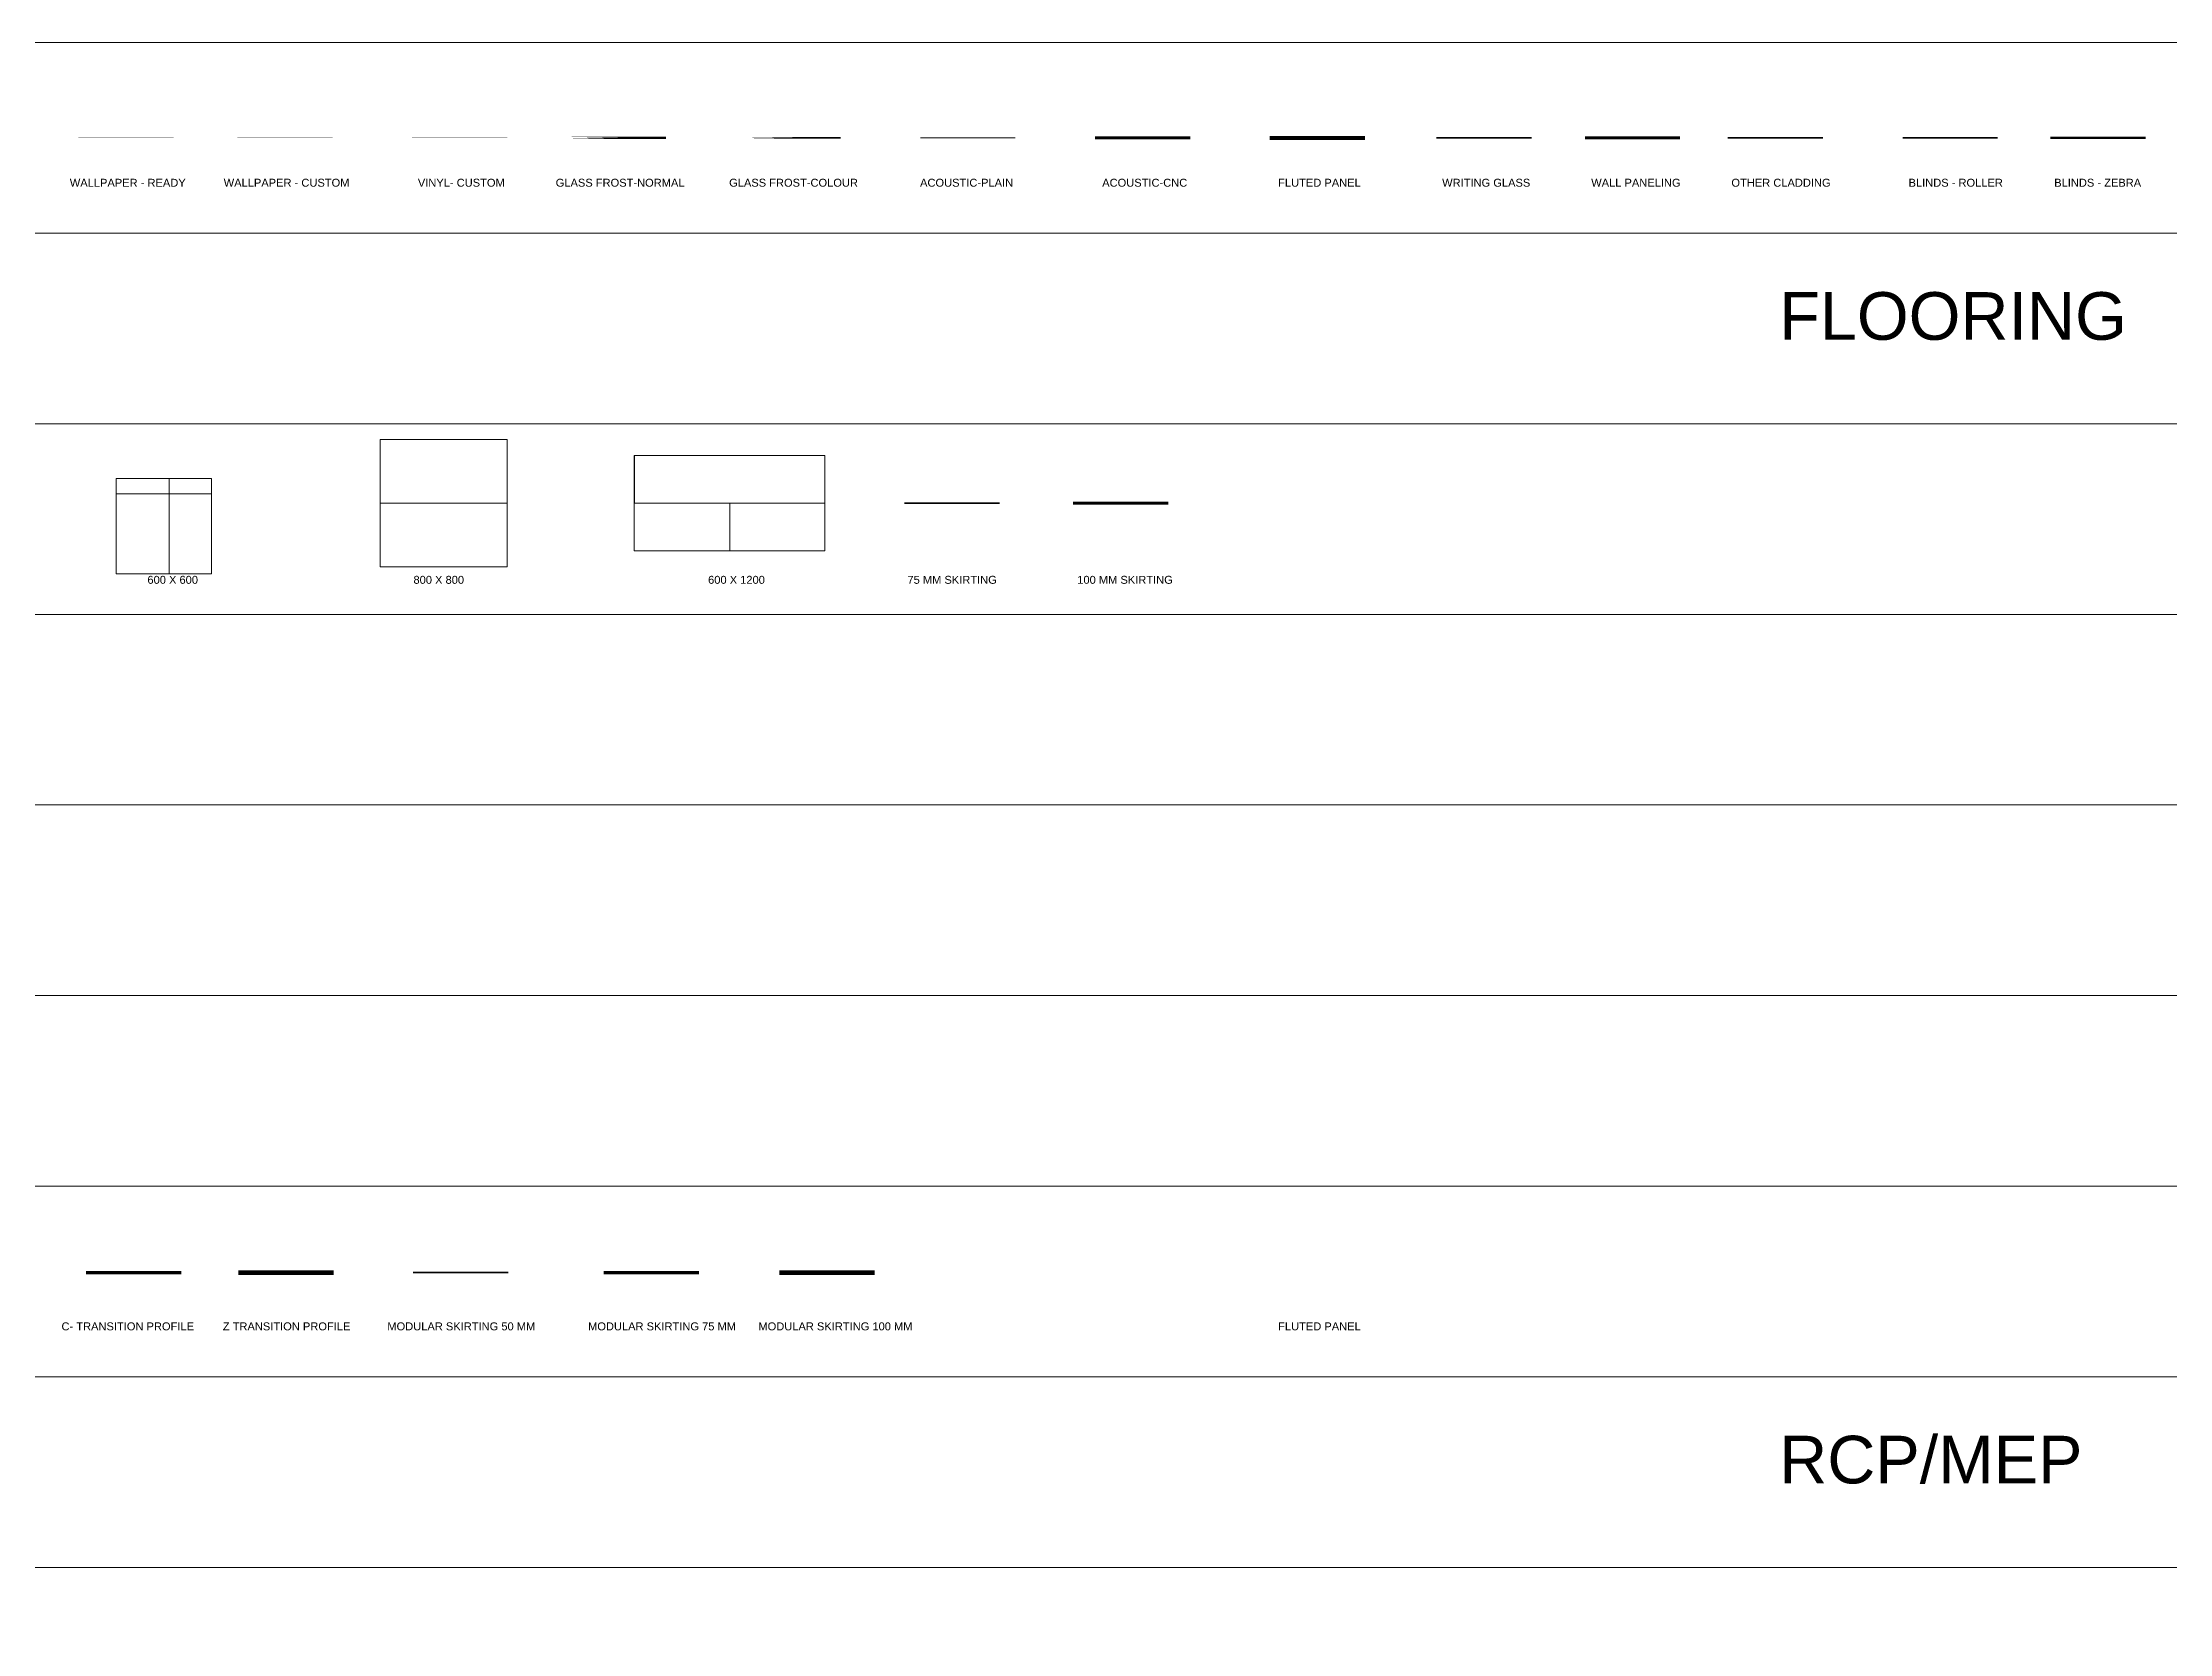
# Model space of a CAD drawing. Header units: millimetres. Extents: x -30 to 138967, y -30 to 77998.
# Drawn here: x 96365 to 109756, y 51582 to 61598 of the extents above; entities that cross this region are included whole.
import ezdxf

# ---------------------------------------------------------------- set-up
doc = ezdxf.new("R2010")
doc.units = ezdxf.units.MM
doc.header["$LTSCALE"] = 10
doc.header["$MEASUREMENT"] = 0
doc.layers.get('0').update_dxf_attribs({"lineweight": 13})
for name, color, linetype, lineweight, true_color in [('100 MM SKIRTING', 7, 'Continuous', 20, 0x421100), ('75 MM SKIRTING', 7, 'Continuous', 13, 0x615c4c), ('ACOUSTIC-CNC', 7, 'Continuous', 20, 0xad0057), ('ACOUSTIC-PLAIN', 7, 'Continuous', 5, 0xff8c66), ('BLIND ROLLER', 7, 'Continuous', 9, 0xb38600), ('BLIND- ZEBRA', 7, 'Continuous', 15, 0x33ffff), ('FLUTED PANEL', 7, 'Continuous', 25, 0xbbafa0), ('GLASS FROST -COLOUR', 7, 'Continuous', 13, 0x68d9bb), ('GLASS FROST-NORMAL', 7, 'Continuous', 13, 0x3dcfff), ('MODULAR SKIRTING 100 MM', 7, 'Continuous', 30, 0x302418), ('MODULAR SKIRTING 50 MM', 7, 'Continuous', 9, 0x7f5f3f), ('OTHER CLADDING', 7, 'Continuous', 13, 0xfa94ca), ('VINYL-CUSTOM', 7, 'Continuous', 5, 0xe8a3ff), ('WALL PANELING', 7, 'Continuous', 18, 0xad5700), ('WALLPAPER -READY', 7, 'Continuous', 5, 0xdbb8ff), ('WRITING GLASS', 7, 'Continuous', 9, 0xd1ff47), ('Z TRANSITION PROFILE', 7, 'Continuous', 30, 0x153e04)]:
    doc.layers.add(name, color=color, linetype=linetype, lineweight=lineweight, true_color=true_color)
doc.layers.add('C- TRANSITION PROFILE', color=92, linetype='Continuous', lineweight=20)
doc.layers.add('WALLPAER - CUSTOM', color=203, linetype='Continuous', lineweight=5)
doc.layers.add('FLOOR TILE - 600 X 1200', color=7, linetype='Continuous', true_color=0x00394c)
for name, color, linetype in [('FLOOR TILE - 600 X 600', 37, 'Continuous'), ('FLOOR TILE - 800 X 800', 15, 'Continuous'), ('TEXT', 7, 'Continuous')]:
    doc.layers.add(name, color=color, linetype=linetype)
doc.styles.add('2MM', font='arial.ttf')
doc.styles.get("Standard").update_dxf_attribs({"font": 'arial.ttf'})

msp = doc.modelspace()

# ---------------------------------------------------------------- hatches: boundary and pattern name
at = {"layer": 'FLOOR TILE - 600 X 1200', "lineweight": 5, "ltscale": 10}
h = msp.add_hatch(dxfattribs=at)
h.set_pattern_fill('AR-B816', color=256, scale=75)
h.set_pattern_definition([(0, (100091, 58698.24), (0, 600), []), (90, (100091, 58698.24), (-600, 600), [600, -600])])
h.paths.add_polyline_path([(101291, 58398.2), (101291, 58998.2), (100091, 58998.2), (100091, 58398.2)])
h.paths.add_polyline_path([(100338.9, 59073.9), (100783.1, 59073.9), (100783.1, 59177), (100338.9, 59177)], flags=9)
at = {"layer": 'FLOOR TILE - 600 X 600', "lineweight": 5, "ltscale": 10}
h = msp.add_hatch(dxfattribs=at)
h.set_pattern_fill('NET', color=256, scale=4800)
h.set_pattern_definition([(0, (97162.9, 58757.15), (0, 600), []), (90, (97162.9, 58757.15), (-600, 4e-14), [])])
h.paths.add_polyline_path([(96829.5, 58852.7), (96829.5, 58252.7), (97429.2, 58252.7), (97429.2, 58852.7)])
at = {"layer": 'FLOOR TILE - 800 X 800', "lineweight": 5, "ltscale": 10}
h = msp.add_hatch(dxfattribs=at)
h.set_pattern_fill('NET', color=256, scale=6400)
h.set_pattern_definition([(0, (98491, 58698.2), (0, 800), []), (90, (98491, 58698.2), (-800, 5e-14), [])])
h.paths.add_polyline_path([(98491, 59098.2), (98491, 58298.2), (99291, 58298.2), (99291, 59098.2)])

# ---------------------------------------------------------------- linework, layer by layer
at = {"lineweight": 5, "ltscale": 10}
for points in [[(93491, 60398.2), (123491, 60398.2), (123491, 61598.2), (93491, 61598.2)], [(93491, 59198.2), (123491, 59198.2), (123491, 60398.2), (93491, 60398.2)], [(93491, 57998.2), (123491, 57998.2), (123491, 59198.2), (93491, 59198.2)], [(93491, 56798.2), (123491, 56798.2), (123491, 57998.2), (93491, 57998.2)], [(93491, 55598.2), (123491, 55598.2), (123491, 56798.2), (93491, 56798.2)], [(93491, 54398.2), (123491, 54398.2), (123491, 55598.2), (93491, 55598.2)], [(93491, 53198.2), (123491, 53198.2), (123491, 54398.2), (93491, 54398.2)], [(93491, 51998.2), (123491, 51998.2), (123491, 53198.2), (93491, 53198.2)], [(93491, 50798.2), (123491, 50798.2), (123491, 51998.2), (93491, 51998.2)]]:
    msp.add_lwpolyline(points, close=True, dxfattribs=at)
at = {"layer": '100 MM SKIRTING', "lineweight": 5, "ltscale": 10, "const_width": 20}
msp.add_lwpolyline([(102852.8, 58698.2), (103452.8, 58698.2)], dxfattribs=at)
at = {"layer": '75 MM SKIRTING', "lineweight": 5, "ltscale": 10, "const_width": 12}
msp.add_lwpolyline([(101791, 58698.2), (102391, 58698.2)], dxfattribs=at)
at = {"layer": 'ACOUSTIC-CNC', "ltscale": 10, "const_width": 18}
msp.add_lwpolyline([(102991, 60998.2), (103591, 60998.2)], dxfattribs=at)
at = {"layer": 'ACOUSTIC-PLAIN', "lineweight": 5, "ltscale": 10, "const_width": 5}
msp.add_lwpolyline([(101891, 60998.2), (102491, 60998.2)], dxfattribs=at)
at = {"layer": 'BLIND ROLLER', "lineweight": 5, "ltscale": 10, "const_width": 10}
msp.add_lwpolyline([(108075.7, 60998.2), (108675.7, 60998.2)], dxfattribs=at)
at = {"layer": 'BLIND- ZEBRA', "lineweight": 5, "ltscale": 10, "const_width": 15}
msp.add_lwpolyline([(109005.7, 60998.2), (109605.7, 60998.2)], dxfattribs=at)
at = {"layer": 'C- TRANSITION PROFILE', "ltscale": 10, "const_width": 20}
msp.add_lwpolyline([(96639.7, 53854), (97239.7, 53854)], dxfattribs=at)
at = {"layer": 'FLOOR TILE - 600 X 1200', "lineweight": 5, "ltscale": 10}
msp.add_lwpolyline([(100091, 58398.2), (101291, 58398.2), (101291, 58998.2), (100091, 58998.2)], close=True, dxfattribs=at)
at = {"layer": 'FLOOR TILE - 600 X 600', "lineweight": 5, "ltscale": 10}
msp.add_lwpolyline([(96829.5, 58252.7), (97429.2, 58252.7), (97429.2, 58852.7), (96829.5, 58852.7)], close=True, dxfattribs=at)
at = {"layer": 'FLOOR TILE - 800 X 800', "lineweight": 5, "ltscale": 10}
msp.add_lwpolyline([(98491, 58298.2), (99291, 58298.2), (99291, 59098.2), (98491, 59098.2)], close=True, dxfattribs=at)
at = {"layer": 'FLUTED PANEL', "ltscale": 10, "const_width": 25}
msp.add_lwpolyline([(104091, 60998.2), (104691, 60998.2)], dxfattribs=at)
at = {"layer": 'GLASS FROST -COLOUR', "ltscale": 10, "const_width": 10}
msp.add_lwpolyline([(100791, 60998.2), (101391, 60998.2)], close=True, dxfattribs=at)
at = {"layer": 'GLASS FROST-NORMAL', "ltscale": 10, "const_width": 13}
msp.add_lwpolyline([(99691, 60998.2), (100291, 60998.2)], close=True, dxfattribs=at)
at = {"layer": 'MODULAR SKIRTING 100 MM', "ltscale": 10, "const_width": 30}
msp.add_lwpolyline([(101004, 53854), (101604, 53854)], dxfattribs=at)
at = {"layer": 'MODULAR SKIRTING 50 MM', "ltscale": 10}
for points, const_width in [([(98697.4, 53854), (99297.4, 53854)], 10), ([(99897.4, 53854), (100497.4, 53854)], 20)]:
    msp.add_lwpolyline(points, dxfattribs=dict(at, const_width=const_width))
at = {"layer": 'OTHER CLADDING', "lineweight": 5, "ltscale": 10, "const_width": 12}
msp.add_lwpolyline([(106975.7, 60998.2), (107575.7, 60998.2)], dxfattribs=at)
at = {"layer": 'VINYL-CUSTOM', "ltscale": 10, "const_width": 2}
msp.add_lwpolyline([(98691, 60998.2), (99291, 60998.2)], dxfattribs=at)
at = {"layer": 'WALL PANELING', "ltscale": 10, "const_width": 18}
msp.add_lwpolyline([(106075.7, 60998.2), (106675.7, 60998.2)], dxfattribs=at)
at = {"layer": 'WALLPAER - CUSTOM', "ltscale": 10, "const_width": 3}
msp.add_lwpolyline([(97591, 60998.2), (98191, 60998.2)], dxfattribs=at)
at = {"layer": 'WALLPAPER -READY', "ltscale": 10, "const_width": 3}
msp.add_lwpolyline([(96591, 60998.2), (97191, 60998.2)], dxfattribs=at)
at = {"layer": 'WRITING GLASS', "ltscale": 10, "const_width": 10}
msp.add_lwpolyline([(105141, 60998.2), (105741, 60998.2)], dxfattribs=at)
at = {"layer": 'Z TRANSITION PROFILE', "ltscale": 10, "const_width": 30}
msp.add_lwpolyline([(97597.4, 53854), (98197.4, 53854)], dxfattribs=at)

# ---------------------------------------------------------------- texts
at = {"lineweight": 5, "ltscale": 10, "insert": (97006.6, 59608.8), "char_height": 0.2, "attachment_point": 1}
msp.add_mtext('2499 SQ. FT.', dxfattribs=at)
at = {"layer": 'TEXT', "char_height": 50, "attachment_point": 5, "style": '2MM'}
for s, insert, width in [('{\\C256;\\c0;WALLPAPER - READY}', (96901.8, 60715.3), 840.472), ('{\\C256;\\c0;WALLPAPER - CUSTOM}', (97901.8, 60715.3), 800.437), ('{\\C256;\\c0;VINYL- CUSTOM}', (99001.8, 60715.3), 800.437), ('{\\C256;\\c0;GLASS FROST-NORMAL}', (100001.8, 60715.3), 1087.824), ('{\\C256;\\c0;GLASS FROST-COLOUR }', (101093.6, 60715.3), 1087.824), ('{\\C256;\\c0;ACOUSTIC-PLAIN}', (102183.2, 60715.3), 1087.824), ('{\\C256;\\c0;ACOUSTIC-CNC}', (103304.7, 60715.3), 1087.824), ('{\\C256;\\c0;FLUTED PANEL}', (104404.7, 60715.3), 1087.824), ('{\\C256;\\c0;WRITING GLASS}', (105454.7, 60715.3), 1087.824), ('{\\C256;\\c0;WALL PANELING}', (106397.1, 60715.3), 1087.824), ('{\\C256;\\c0;OTHER CLADDING}', (107310.7, 60715.3), 1087.824), ('{\\C256;\\c0;BLINDS - ROLLER}', (108410.7, 60715.3), 1087.824), ('{\\C256;\\c0;BLINDS - ZEBRA}', (109304.5, 60715.3), 1087.824), ('{\\C256;\\c0;600 X 600 }', (97184.9, 58215.3), 840.472), ('{\\C256;\\c0;800 X 800}', (98860, 58215.3), 800.437), ('{\\C256;\\c0;600 X 1200}', (100734.4, 58215.3), 800.437), ('{\\C256;\\c0;75 MM SKIRTING }', (102092.1, 58215.3), 800.437), ('{\\C256;\\c0;100 MM SKIRTING }', (103180.7, 58215.3), 1513.347), ('{\\C256;\\c0;C- TRANSITION PROFILE}', (96901.8, 53515.3), 1041.805), ('{\\C256;\\c0;Z TRANSITION PROFILE}', (97901.8, 53515.3), 910.59), ('{\\C256;\\c0;MODULAR SKIRTING 50 MM }', (99001.8, 53515.3), 1202.385), ('{\\C256;\\c0;MODULAR SKIRTING 75 MM}', (100265.6, 53515.3), 1087.824), ('{\\C256;\\c0;MODULAR SKIRTING 100 MM }', (101357.4, 53515.3), 1087.824), ('{\\C256;\\c0;FLUTED PANEL}', (104404.7, 53515.3), 1087.824)]:
    msp.add_mtext(s, dxfattribs=dict(at, insert=insert, width=width))
at = {"layer": 'TEXT', "lineweight": 5, "char_height": 300, "width": 3267.96, "attachment_point": 1}
for s, insert in [('FLOORING', (107299.4, 60026.7)), ('RCP/MEP', (107299.4, 52826.7))]:
    msp.add_mtext(s, dxfattribs=dict(at, insert=insert))

doc.saveas('drawing.dxf')
